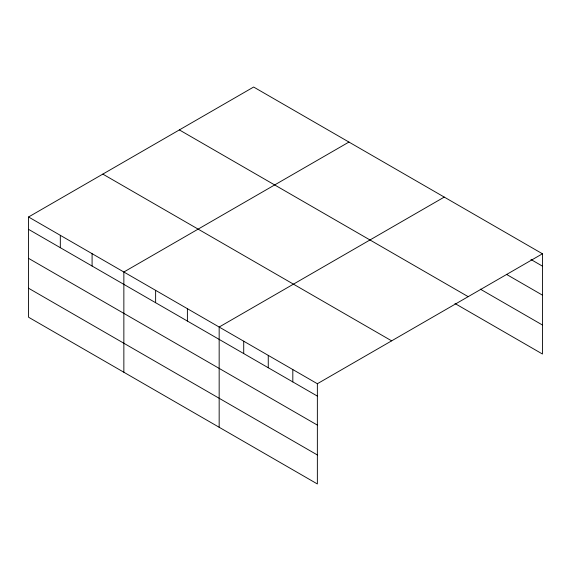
<?xml version="1.0" encoding="UTF-8"?>
<svg xmlns="http://www.w3.org/2000/svg" width="571" height="571" viewBox="0 0 571 571"><rect width="100%" height="100%" fill="white"/><g stroke="black" fill="none" stroke-linecap="round" stroke-linejoin="round"><path stroke-width="0.86" d="M317.362 425.095L317.362 383.733L28.55 216.987L28.55 317.219L317.362 483.965L317.362 425.095L28.55 258.349M28.55 216.987L253.638 87.035L542.45 253.781L542.45 354.013L454.994 303.522M348.945 142.058L123.857 272.01L123.857 372.249M444.252 197.088L219.164 327.04L219.164 427.272M317.362 383.733L542.45 253.781M530.944 259.498L542.45 266.143M506.391 274.323L542.45 295.143M480.311 289.14L542.45 325.013M179.358 129.917L468.17 296.663M102.83 174.105L391.642 340.844M28.55 229.349L317.362 396.096M28.55 288.227L317.362 454.966M292.816 369.558L292.816 381.92M268.263 355.383L268.263 367.745M243.717 341.215L243.717 353.577M187.395 308.697L187.395 321.059M155.626 290.353L155.626 302.716M92.088 253.674L92.088 266.036M60.319 235.331L60.319 247.693"/></g></svg>
